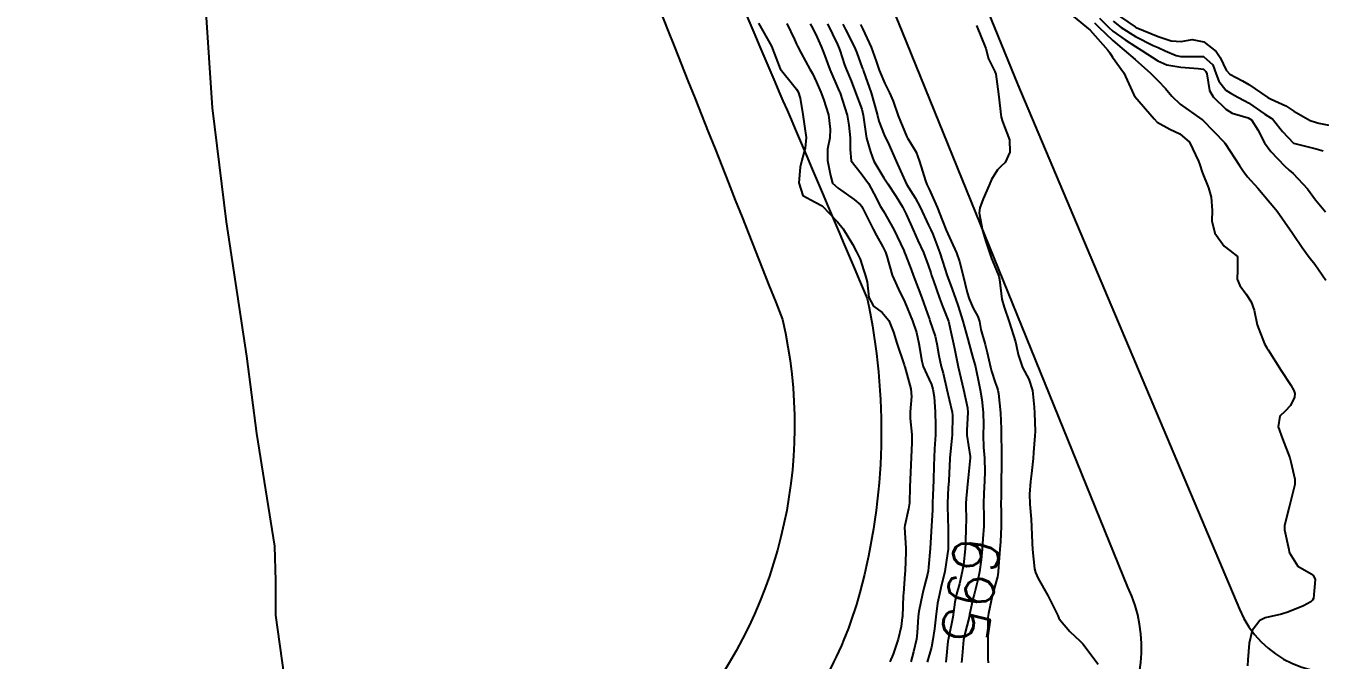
# Model space of a CAD drawing. Header units: metres. Extents: x 292545 to 299085, y 7450245 to 7463078.
# Drawn here: x 295988.3 to 296102.1, y 7455759 to 7455814.7 of the extents above; entities that cross this region are included whole.
import ezdxf
from ezdxf.enums import TextEntityAlignment as Align

# ---------------------------------------------------------------- set-up
doc = ezdxf.new("R2010")
doc.units = ezdxf.units.M
for name, color, linetype in [('Area', 45, 'Continuous'), ('Cotas', 45, 'Continuous'), ('Curvas de Nivel 1m', 11, 'Continuous'), ('Curvas de Nivel 5m', 15, 'Continuous'), ('Vias Primárias', 230, 'Continuous')]:
    doc.layers.add(name, color=color, linetype=linetype)
doc.styles.add('Style-STANDARD', font='STANDARD.shx')

msp = doc.modelspace()

# ---------------------------------------------------------------- linework, layer by layer
at = {"layer": 'Area'}
msp.add_polyline3d([(296012.63, 7455745.73, 699.5), (296010.22, 7455762.92, 699.66), (296010.24, 7455765.94, 699.74), (296010.14, 7455769, 699.81), (296008.56, 7455778.9, 699.77), (296007.68, 7455785.69, 699.84), (296005.9, 7455797.5, 699.84), (296004.67, 7455807.54, 699.9), (296004.07, 7455816.35, 699.88)], dxfattribs=at)
at = {"layer": 'Curvas de Nivel 1m', "flags": 128}
for points, elevation in [([(296079.87, 7455815.97), (296081.53, 7455814.63), (296081.85, 7455814.34), (296083.39, 7455812.61), (296083.57, 7455812.35), (296083.82, 7455811.99), (296084.8, 7455810.59), (296085.69, 7455808.67), (296085.74, 7455808.58), (296085.78, 7455808.52), (296087.46, 7455806.56), (296087.75, 7455806.28), (296088.86, 7455805.66), (296089.74, 7455805.25), (296090.57, 7455804.52), (296091.38, 7455802.84), (296091.48, 7455802.51), (296091.7, 7455801.88), (296092.26, 7455800.5), (296092.5, 7455799.68), (296092.57, 7455798.5), (296092.55, 7455797.6), (296092.81, 7455796.5), (296093.62, 7455795.36), (296094.13, 7455794.99), (296094.79, 7455794.47), (296094.81, 7455793.26), (296094.78, 7455792.47), (296095.01, 7455791.9), (296095.57, 7455791.15), (296096, 7455790.46), (296096.26, 7455789.75), (296096.54, 7455788.45), (296097.18, 7455786.79), (296097.39, 7455786.44), (296097.51, 7455786.25), (296098.63, 7455784.43), (296099.48, 7455783.15), (296099.75, 7455782.69), (296099.83, 7455782.41), (296099.81, 7455782.08), (296099.46, 7455781.36), (296099, 7455780.87), (296098.52, 7455780.43), (296098.39, 7455779.47), (296098.75, 7455778.43), (296099.4, 7455776.75), (296099.5, 7455776.42), (296099.84, 7455774.88), (296099.84, 7455774.41), (296099.35, 7455772.42), (296098.93, 7455770.82), (296098.94, 7455770.42), (296099.31, 7455768.69), (296099.35, 7455768.47), (296099.37, 7455768.42), (296100.1, 7455767.22), (296101.28, 7455766.55), (296101.48, 7455766.39), (296101.62, 7455766.05), (296101.49, 7455764.39), (296101.4, 7455764.24), (296101.25, 7455764.11), (296100.61, 7455763.76), (296099.24, 7455763.19), (296098.66, 7455763.01), (296097.24, 7455762.68), (296096.77, 7455762.45), (296096.1, 7455761.57), (296095.82, 7455760.46), (296095.72, 7455758.99), (296095.67, 7455758.46)], 692), ([(296083.87, 7455815.98), (296085.8, 7455814.64), (296085.85, 7455814.6), (296085.9, 7455814.58), (296087.84, 7455813.79), (296088.96, 7455813.42), (296089.84, 7455813.36), (296090.82, 7455813.54), (296091.84, 7455813.33), (296092.93, 7455812.49), (296093.29, 7455811.96), (296093.81, 7455810.85), (296094.12, 7455810.48), (296095.23, 7455809.9), (296095.79, 7455809.57), (296097.46, 7455808.44), (296097.77, 7455808.29), (296099.06, 7455807.71), (296099.76, 7455807.24), (296101.19, 7455806.4), (296101.75, 7455806.23), (296101.96, 7455806.18), (296103.75, 7455805.84)], 688), ([(296052.68, 7455814.97), (296053.83, 7455812.96), (296054.59, 7455810.95), (296055.79, 7455809.45), (296056.03, 7455809.18), (296056.16, 7455808.93), (296056.34, 7455808.37), (296056.57, 7455806.93), (296056.73, 7455805.91), (296056.86, 7455804.92), (296056.79, 7455803.99), (296056.49, 7455802.93), (296056.33, 7455802.3), (296056.22, 7455800.93), (296056.57, 7455799.82), (296057.67, 7455799.24), (296058.29, 7455798.9), (296059.64, 7455797.5), (296060.12, 7455796.89), (296060.95, 7455795.55), (296061.31, 7455794.87), (296061.61, 7455794.21), (296061.94, 7455793.21), (296062.06, 7455792.86), (296062.22, 7455792.22), (296062.39, 7455790.86), (296062.8, 7455790.1), (296063.55, 7455789.54), (296064.14, 7455788.83), (296064.56, 7455787.8), (296064.83, 7455786.83), (296065.49, 7455784.94), (296065.53, 7455784.82), (296065.55, 7455784.76), (296066.07, 7455782.81), (296066.12, 7455782.15), (296066.02, 7455780.81), (296066.03, 7455780.22), (296066.16, 7455778.81), (296066.16, 7455778.07), (296066.1, 7455776.81), (296066.07, 7455776.13), (296066.01, 7455774.81), (296065.98, 7455774.2), (296065.95, 7455772.81), (296065.88, 7455772.28), (296065.55, 7455770.82), (296065.53, 7455770.62), (296065.64, 7455768.82), (296065.64, 7455768.48), (296065.57, 7455766.82), (296065.55, 7455766.55), (296065.43, 7455764.82), (296065.41, 7455764.66), (296065.33, 7455762.82), (296065.32, 7455762.73), (296065.22, 7455761.92), (296064.97, 7455760.82), (296064.53, 7455759.49), (296064.24, 7455758.83)], 699), ([(296055.18, 7455814.95), (296055.84, 7455813.52), (296056.01, 7455813.12), (296056.1, 7455812.94), (296056.44, 7455812.32), (296057.19, 7455810.92), (296057.42, 7455810.53), (296057.79, 7455809.78), (296058.15, 7455808.91), (296058.4, 7455808.28), (296058.83, 7455806.9), (296058.99, 7455805.65), (296058.95, 7455804.9), (296058.74, 7455803.88), (296058.74, 7455802.9), (296059.02, 7455801.57), (296059.2, 7455800.89), (296059.68, 7455800.46), (296061.08, 7455799.47), (296061.66, 7455799), (296061.72, 7455798.92), (296061.75, 7455798.87), (296061.86, 7455798.67), (296062.76, 7455796.85), (296063.06, 7455796.29), (296063.62, 7455795.32), (296063.84, 7455794.84), (296063.96, 7455794.49), (296064.43, 7455792.83), (296065.13, 7455791.26), (296065.38, 7455790.82), (296065.56, 7455790.45), (296066.22, 7455788.81), (296066.57, 7455787.77), (296066.79, 7455786.81), (296067.04, 7455785.26), (296067.16, 7455784.8), (296067.49, 7455784.09), (296067.89, 7455783.21), (296068.02, 7455782.79), (296068.13, 7455782.13), (296068.21, 7455780.79), (296068.23, 7455779.59), (296068.23, 7455778.79), (296068.17, 7455777.55), (296068.13, 7455776.79), (296068.1, 7455776.08), (296068.08, 7455774.79), (296068.01, 7455773.44), (296067.98, 7455772.79), (296067.97, 7455772.17), (296067.89, 7455770.79), (296067.81, 7455769.3), (296067.78, 7455768.79), (296067.64, 7455767.15), (296067.59, 7455766.8), (296067.54, 7455766.54), (296067.26, 7455765.42), (296067.14, 7455764.92), (296067.11, 7455764.8), (296066.78, 7455763.26), (296066.73, 7455762.81), (296066.64, 7455761.38), (296066.56, 7455760.81), (296066.31, 7455759.7), (296066.08, 7455758.81)], 698), ([(296057.21, 7455814.92), (296057.45, 7455814.51), (296057.84, 7455813.72), (296058.19, 7455812.91), (296058.41, 7455812.32), (296058.96, 7455810.9), (296059.78, 7455808.99), (296059.81, 7455808.92), (296059.83, 7455808.89), (296059.85, 7455808.82), (296060.49, 7455806.88), (296060.63, 7455805.99), (296060.73, 7455804.88), (296060.75, 7455803.85), (296060.84, 7455802.88), (296061.7, 7455801.74), (296062.35, 7455800.86), (296062.82, 7455800), (296063.42, 7455798.84), (296063.66, 7455798.43), (296064.57, 7455796.83), (296065.47, 7455794.97), (296065.53, 7455794.82), (296065.61, 7455794.61), (296066.09, 7455793.31), (296066.28, 7455792.81), (296066.72, 7455791.66), (296067.05, 7455790.81), (296067.55, 7455789.41), (296067.71, 7455788.96), (296067.76, 7455788.8), (296068.2, 7455787.46), (296068.36, 7455786.79), (296068.55, 7455785.75), (296068.75, 7455784.78), (296068.91, 7455784.2), (296069.25, 7455782.77), (296069.46, 7455781.88), (296069.71, 7455780.77), (296069.73, 7455780.48), (296069.7, 7455778.77), (296069.69, 7455778.5), (296069.49, 7455776.77), (296069.49, 7455776.68), (296069.42, 7455774.77), (296069.42, 7455774.72), (296069.37, 7455774.15), (296069.3, 7455772.77), (296069.33, 7455771.2), (296069.35, 7455770.77), (296069.35, 7455770.74), (296069.35, 7455768.77), (296069.35, 7455768.73), (296069.3, 7455768.35), (296069.06, 7455766.77), (296068.72, 7455765.32), (296068.59, 7455764.78), (296068.43, 7455763.97), (296068.28, 7455762.78), (296068.15, 7455761.72), (296068.02, 7455760.79), (296067.89, 7455760.1), (296067.52, 7455758.79)], 697), ([(296058.74, 7455814.9), (296059.63, 7455813.09), (296059.71, 7455812.89), (296059.82, 7455812.59), (296060.25, 7455811.32), (296060.42, 7455810.88), (296060.82, 7455809.9), (296061.22, 7455808.87), (296061.76, 7455807.42), (296061.89, 7455806.87), (296062.11, 7455805.24), (296062.19, 7455804.86), (296062.52, 7455803.65), (296062.81, 7455802.85), (296063.69, 7455801.36), (296064.04, 7455800.84), (296064.78, 7455799.72), (296065.33, 7455798.82), (296065.65, 7455798.19), (296066.27, 7455796.81), (296066.69, 7455795.87), (296067.2, 7455794.8), (296067.32, 7455794.5), (296067.6, 7455793.69), (296067.82, 7455793.02), (296067.89, 7455792.8), (296068.07, 7455792.31), (296068.6, 7455790.78), (296068.86, 7455790.08), (296069.38, 7455788.77), (296069.42, 7455788.65), (296069.54, 7455788.11), (296069.82, 7455786.77), (296069.91, 7455786.37), (296070.25, 7455784.76), (296070.47, 7455783.77), (296070.7, 7455782.76), (296071.05, 7455781.15), (296071.09, 7455780.75), (296071, 7455779.18), (296071.01, 7455778.75), (296071.28, 7455776.88), (296071.28, 7455776.75), (296071.12, 7455775.01), (296071.1, 7455774.75), (296070.94, 7455773.17), (296070.92, 7455772.75), (296070.93, 7455771.16), (296070.92, 7455770.75), (296070.87, 7455769.19), (296070.84, 7455768.75), (296070.7, 7455767.34), (296070.6, 7455766.76), (296070.34, 7455765.69), (296070.09, 7455764.76), (296069.95, 7455764.06), (296069.76, 7455762.76), (296069.68, 7455762.32), (296069.36, 7455760.77), (296069.34, 7455760.64), (296069.19, 7455759.08), (296069.16, 7455758.8)], 696), ([(296061.65, 7455814.86), (296061.85, 7455814.43), (296062.59, 7455812.85), (296063.02, 7455811.64), (296063.29, 7455810.85), (296063.79, 7455809.68), (296064.2, 7455808.84), (296064.51, 7455808.1), (296064.97, 7455806.83), (296065.73, 7455804.98), (296065.79, 7455804.87), (296065.82, 7455804.82), (296066.54, 7455803.63), (296066.83, 7455802.8), (296067.36, 7455801.12), (296067.49, 7455800.79), (296067.55, 7455800.66), (296067.68, 7455800.39), (296068.38, 7455798.78), (296068.85, 7455797.58), (296069.17, 7455796.77), (296069.62, 7455795.8), (296070.1, 7455794.77), (296070.36, 7455794.01), (296070.69, 7455792.76), (296071.02, 7455791.3), (296071.19, 7455790.75), (296071.55, 7455789.91), (296071.97, 7455789.17), (296072.1, 7455788.74), (296072.24, 7455788.03), (296072.6, 7455786.73), (296072.8, 7455786.02), (296073.08, 7455784.73), (296073.16, 7455784.39), (296073.48, 7455783.39), (296073.68, 7455782.92), (296073.73, 7455782.72), (296073.77, 7455782.42), (296073.95, 7455780.72), (296074.01, 7455779.3), (296074.01, 7455778.72), (296074.05, 7455777.36), (296074.05, 7455776.72), (296074.04, 7455776.08), (296074.03, 7455774.72), (296074.01, 7455773.37), (296074, 7455772.72), (296074.02, 7455772.05), (296074.03, 7455770.72), (296073.97, 7455769.38), (296073.9, 7455768.72), (296073.77, 7455767.2), (296073.75, 7455766.72), (296073.7, 7455766.3), (296073.25, 7455764.73), (296072.9, 7455763.07), (296072.86, 7455762.73), (296072.85, 7455761.1), (296072.84, 7455760.73), (296072.84, 7455759.09), (296072.87, 7455758.73)], 694), ([(296082.23, 7455815), (296082.6, 7455814.62), (296083.84, 7455813.45), (296084.85, 7455812.59), (296085.81, 7455811.78), (296087.16, 7455810.57), (296087.8, 7455809.94), (296088.47, 7455809.23), (296089.03, 7455808.54), (296089.77, 7455807.85), (296091.67, 7455806.51), (296091.75, 7455806.44), (296093.65, 7455804.49), (296093.73, 7455804.4), (296094.98, 7455802.47), (296095.26, 7455802.03), (296095.69, 7455801.47), (296096.59, 7455800.45), (296097.67, 7455799.17), (296098.01, 7455798.78), (296098.29, 7455798.43), (296099.63, 7455796.51), (296099.69, 7455796.42), (296100.48, 7455795.26), (296101.11, 7455794.4), (296101.6, 7455793.78), (296102.58, 7455792.38)], 691), ([(296083.86, 7455815.15), (296084.58, 7455814.59), (296085.84, 7455813.81), (296087.38, 7455813.01), (296087.83, 7455812.82), (296088.44, 7455812.55), (296089.41, 7455812.13), (296089.82, 7455812.03), (296090.3, 7455812.05), (296091.82, 7455812.05), (296092.63, 7455811.31), (296092.94, 7455810.49), (296093.16, 7455809.86), (296093.79, 7455809.08), (296094.15, 7455808.85), (296094.83, 7455808.47), (296095.46, 7455808.15), (296095.77, 7455807.98), (296097.22, 7455806.98), (296097.75, 7455806.63), (296097.87, 7455806.55), (296097.98, 7455806.44), (296098.77, 7455805.45), (296099.73, 7455804.41), (296101.73, 7455803.93), (296102.35, 7455803.75)], 689), ([(296071.85, 7455814.75), (296072.66, 7455812.74), (296072.91, 7455811.83), (296073.46, 7455810.73), (296073.56, 7455810.48), (296073.78, 7455808.72), (296074.02, 7455806.72), (296074.15, 7455806.32), (296074.76, 7455804.71), (296074.79, 7455803.63), (296074.36, 7455802.71), (296074.03, 7455802.39), (296073.7, 7455802.09), (296073.18, 7455801.24), (296072.96, 7455800.73), (296072.45, 7455799.52), (296072.15, 7455798.74), (296072.09, 7455798.31), (296072.37, 7455796.74), (296072.68, 7455795.79), (296073.02, 7455794.73), (296073.18, 7455794.29), (296073.6, 7455793.22), (296073.81, 7455792.72), (296073.88, 7455792.43), (296074.09, 7455790.71), (296074.28, 7455789.99), (296074.72, 7455788.71), (296075.27, 7455786.95), (296075.33, 7455786.7), (296075.5, 7455785.83), (296075.89, 7455784.7), (296076.45, 7455783.66), (296076.77, 7455782.69), (296076.93, 7455781.21), (296076.95, 7455780.68), (296077, 7455779.11), (296076.98, 7455778.68), (296076.87, 7455777.22), (296076.83, 7455776.69), (296076.7, 7455775.37), (296076.6, 7455774.69), (296076.5, 7455773.56), (296076.54, 7455772.69), (296076.66, 7455771.36), (296076.7, 7455770.69), (296076.75, 7455769.25), (296076.77, 7455768.69), (296076.96, 7455767.01), (296077.04, 7455766.68), (296077.27, 7455766.15), (296078.13, 7455764.67), (296078.99, 7455762.9), (296079.1, 7455762.66), (296079.23, 7455762.45), (296080.07, 7455761.49), (296080.97, 7455760.63), (296081.21, 7455760.4), (296082.56, 7455758.62)], 693)]:
    msp.add_lwpolyline(points, dxfattribs=dict(at, elevation=elevation))
at = {"layer": 'Curvas de Nivel 5m', "flags": 128}
for points, elevation in [([(296060.08, 7455814.89), (296060.32, 7455814.4), (296061.11, 7455812.87), (296061.32, 7455812.37), (296061.8, 7455811.05), (296061.88, 7455810.86), (296061.92, 7455810.74), (296062.59, 7455808.85), (296062.92, 7455807.69), (296063.13, 7455806.85), (296063.26, 7455806.36), (296063.74, 7455805.15), (296063.89, 7455804.84), (296064.05, 7455804.51), (296064.78, 7455802.83), (296065.68, 7455800.82), (296066.47, 7455799.61), (296066.89, 7455798.8), (296067.64, 7455797.22), (296067.84, 7455796.79), (296068, 7455796.42), (296068.63, 7455794.78), (296068.87, 7455794.05), (296069.27, 7455792.77), (296069.58, 7455791.92), (296070, 7455790.77), (296070.24, 7455790.08), (296070.66, 7455788.76), (296071.08, 7455787.19), (296071.2, 7455786.75), (296071.5, 7455785.67), (296071.71, 7455784.96), (296071.76, 7455784.75), (296072.05, 7455783.31), (296072.17, 7455782.74), (296072.31, 7455781.89), (296072.45, 7455780.74), (296072.47, 7455779.7), (296072.43, 7455778.74), (296072.46, 7455777.69), (296072.55, 7455776.74), (296072.59, 7455775.53), (296072.56, 7455774.74), (296072.49, 7455773.61), (296072.47, 7455772.74), (296072.5, 7455771.58), (296072.49, 7455770.74), (296072.41, 7455769.64), (296072.34, 7455768.74), (296072.25, 7455767.78), (296072.12, 7455766.74), (296071.98, 7455766.04), (296071.64, 7455764.75), (296071.56, 7455764.44), (296071.24, 7455762.98), (296071.2, 7455762.79), (296071.19, 7455762.75), (296070.79, 7455761.18), (296070.71, 7455760.75), (296070.59, 7455759.35), (296070.54, 7455758.76)], 695), ([(296082.66, 7455815.42), (296083.47, 7455814.61), (296083.85, 7455814.27), (296084.93, 7455813.5), (296085.83, 7455812.93), (296086.4, 7455812.57), (296087.81, 7455811.65), (296088.58, 7455811.32), (296089.81, 7455811.1), (296091.34, 7455810.99), (296091.81, 7455810.93), (296092.03, 7455810.73), (296092.1, 7455810.51), (296092.35, 7455809.06), (296092.66, 7455808.5), (296093.77, 7455807.4), (296094.34, 7455807.06), (296095.75, 7455806.64), (296096.03, 7455806.46), (296096.6, 7455805.6), (296097.18, 7455804.45), (296097.72, 7455803.68), (296098.94, 7455802.42), (296099.34, 7455802.06), (296099.7, 7455801.75), (296100.97, 7455800.4), (296101.67, 7455799.43), (296102.54, 7455798.38)], 690)]:
    msp.add_lwpolyline(points, dxfattribs=dict(at, elevation=elevation))
at = {"layer": 'Vias Primárias'}
for points in [[(296014.29, 7455723.32), (296073.22, 7455746.59), (296080.84, 7455749.95), (296083.79, 7455752.52, 0.283599), (296085.16, 7455765.39), (296065.3, 7455814.27), (296038.85, 7455878.87), (296012.85, 7455942.04, 0.305418), (295998.9, 7455945.51), (295988.25, 7455941.58)], [(296021.04, 7455943.55), (296047.14, 7455879.01), (296075.49, 7455809.55), (296094.97, 7455763.44, 0.390194), (296106.2, 7455758.33), (296168.86, 7455764.79, 0.444179), (296180.38, 7455780.53), (296167.26, 7455885.44), (296174.02, 7455884.63), (296184.71, 7455795.91), (296187.34, 7455773.35, -0.058124), (296187.34, 7455757.94, 0.043129)], [(295993.4, 7455898.93, -0.167422), (296010.07, 7455893.06, -0.078997), (296025.4, 7455880.19, -0.043501), (296036.85, 7455852.23, 0.016516), (296050.93, 7455817.24, -0.001411), (296062.23, 7455790.76, -0.119694), (296061.6, 7455764.93, -0.133077), (296052.88, 7455749.95, -0.069443), (296041.44, 7455740.58, -0.044773), (296024.19, 7455734.18, -0.033449), (296013.3, 7455734.03)], [(295994.1, 7455891.9, -0.191711), (296018.61, 7455875.78, -0.014048), (296035.66, 7455836.83, -0.002378), (296054.78, 7455788.93, -0.240385), (296045.84, 7455752.82), (296042.69, 7455749.95, -0.100169), (296037.5, 7455746.26, -0.034051), (296031.33, 7455743.78, -0.026023), (296021.2, 7455741.54, -0.047175), (296012.52, 7455742.25)]]:
    msp.add_lwpolyline(points, format="xyb", dxfattribs=at)

# ---------------------------------------------------------------- texts
at = {"layer": 'Cotas', "style": 'Style-STANDARD'}
msp.add_text('695', height=4, rotation=261.9768, dxfattribs=at).set_placement((296071.36, 7455765.12, 695), align=Align.MIDDLE_CENTER)

doc.saveas('drawing.dxf')
